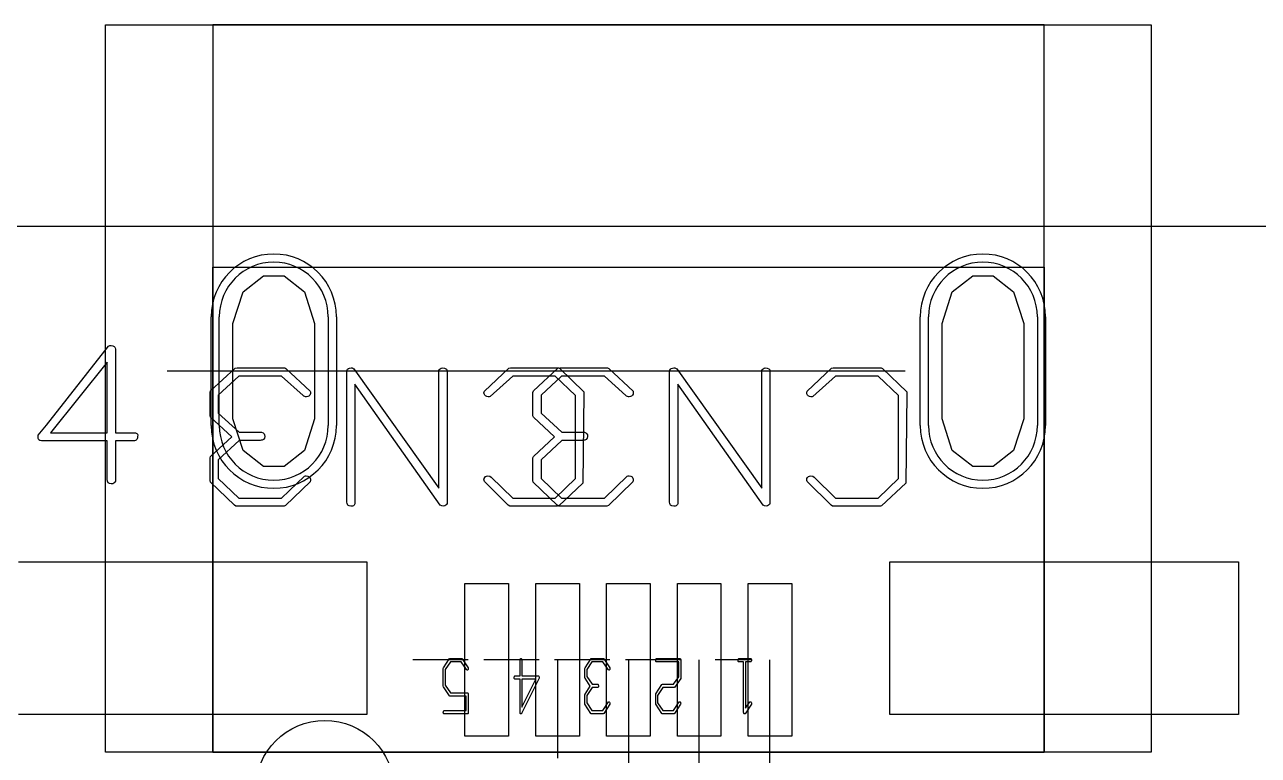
# Model space of a CAD drawing. Header units: inches. Extents: x -1 to 1.1, y -1.12 to 1.07.
# Drawn here: x 0.2754 to 0.7213, y 0.8069 to 1.071 of the extents above; entities that cross this region are included whole.
import ezdxf

# ---------------------------------------------------------------- set-up
doc = ezdxf.new("R2010")
doc.units = ezdxf.units.IN
doc.header["$MEASUREMENT"] = 0
doc.linetypes.add('CENTERX2', pattern=[0.8, 0.5, -0.1, 0.1, -0.1])

msp = doc.modelspace()

# ---------------------------------------------------------------- linework, layer by layer
at = {"color": 7, "linetype": 'Continuous'}
for p, q in [((0.30463, 0.80803), (0.30463, 1.07095)), ((0.30463, 1.07095), (0.68259, 1.07095)), ((0.64385, 1.07095), (0.34337, 1.07095)), ((0.34337, 1.07095), (0.34337, 0.80803)), ((0.64385, 0.80803), (0.64385, 1.07095)), ((0.68259, 1.07095), (0.68259, 0.80803)), ((0.908, 0.998), (-0.908, 0.998)), ((0.34337, 0.80803), (0.34337, 0.98331)), ((0.34337, 0.98331), (0.64385, 0.98331)), ((0.64385, 0.98331), (0.64385, 0.80803)), ((0.35439, 0.97441), (0.36177, 0.9802)), ((0.36177, 0.9802), (0.36915, 0.9802)), ((0.36915, 0.9802), (0.37653, 0.97441)), ((0.61069, 0.97441), (0.61807, 0.9802)), ((0.61807, 0.9802), (0.62545, 0.9802)), ((0.62545, 0.9802), (0.63283, 0.97441)), ((0.35069, 0.96298), (0.35439, 0.97441)), ((0.37653, 0.97441), (0.38022, 0.96298)), ((0.60699, 0.96298), (0.61069, 0.97441)), ((0.63283, 0.97441), (0.63653, 0.96298)), ((0.34282, 0.92607), (0.34282, 0.96544)), ((0.34577, 0.92607), (0.34577, 0.96544)), ((0.34577, 0.92607), (0.34577, 0.96544)), ((0.38515, 0.96544), (0.38515, 0.92607)), ((0.38515, 0.96544), (0.38515, 0.92607)), ((0.3881, 0.96544), (0.3881, 0.92607)), ((0.59912, 0.92607), (0.59912, 0.96544)), ((0.60208, 0.92607), (0.60208, 0.96544)), ((0.60208, 0.92607), (0.60208, 0.96544)), ((0.64145, 0.96544), (0.64145, 0.92607)), ((0.64145, 0.96544), (0.64145, 0.92607)), ((0.6444, 0.96544), (0.6444, 0.92607)), ((0.35069, 0.92853), (0.35069, 0.96298)), ((0.38022, 0.96298), (0.38022, 0.92853)), ((0.60699, 0.92853), (0.60699, 0.96298)), ((0.63653, 0.96298), (0.63653, 0.92853)), ((0.35439, 0.91709), (0.35069, 0.92853)), ((0.38022, 0.92853), (0.37653, 0.91709)), ((0.61069, 0.91709), (0.60699, 0.92853)), ((0.63653, 0.92853), (0.63283, 0.91709)), ((0.36177, 0.9113), (0.35439, 0.91709)), ((0.37653, 0.91709), (0.36915, 0.9113)), ((0.61807, 0.9113), (0.61069, 0.91709)), ((0.63283, 0.91709), (0.62545, 0.9113)), ((0.36915, 0.9113), (0.36177, 0.9113)), ((0.62545, 0.9113), (0.61807, 0.9113)), ((0.27314, 0.87685), (0.39912, 0.87685)), ((0.39912, 0.87685), (0.39912, 0.82173)), ((0.5881, 0.82173), (0.5881, 0.87685)), ((0.5881, 0.87685), (0.71408, 0.87685)), ((0.71408, 0.87685), (0.71408, 0.82173)), ((0.43456, 0.81386), (0.43456, 0.86898)), ((0.43456, 0.86898), (0.45031, 0.86898)), ((0.45031, 0.86898), (0.45031, 0.81386)), ((0.46015, 0.81386), (0.46015, 0.86898)), ((0.46015, 0.86898), (0.4759, 0.86898)), ((0.4759, 0.86898), (0.4759, 0.81386)), ((0.48573, 0.81386), (0.48573, 0.86898)), ((0.48573, 0.86898), (0.50148, 0.86898)), ((0.50148, 0.86898), (0.50148, 0.81386)), ((0.51133, 0.81386), (0.51133, 0.86898)), ((0.51133, 0.86898), (0.52707, 0.86898)), ((0.52707, 0.86898), (0.52707, 0.81386)), ((0.53692, 0.81386), (0.53692, 0.86898)), ((0.53692, 0.86898), (0.55266, 0.86898)), ((0.55266, 0.86898), (0.55266, 0.81386)), ((0.46802, 0.84142), (0.46802, 0.80586)), ((0.49361, 0.84142), (0.49361, 0.77534)), ((0.5192, 0.79861), (0.5192, 0.84142)), ((0.54479, 0.80383), (0.54479, 0.84142)), ((0.39912, 0.82173), (0.27314, 0.82173)), ((0.71408, 0.82173), (0.5881, 0.82173)), ((0.45031, 0.81386), (0.43456, 0.81386)), ((0.4759, 0.81386), (0.46015, 0.81386)), ((0.50148, 0.81386), (0.48573, 0.81386)), ((0.52707, 0.81386), (0.51133, 0.81386)), ((0.55266, 0.81386), (0.53692, 0.81386)), ((0.68259, 0.80803), (0.30463, 0.80803)), ((0.34337, 0.80803), (0.64385, 0.80803)), ((0.64385, 0.80803), (0.34337, 0.80803))]:
    msp.add_line(p, q, dxfattribs=at)
at = {"color": 7, "linetype": 'CENTERX2'}
for p, q in [((0.47694, 0.94575), (0.32694, 0.94575)), ((0.59361, 0.94575), (0.44361, 0.94575)), ((0.43576, 0.84142), (0.41576, 0.84142)), ((0.46135, 0.84142), (0.44135, 0.84142)), ((0.48694, 0.84142), (0.46694, 0.84142)), ((0.51253, 0.84142), (0.49253, 0.84142)), ((0.53812, 0.84142), (0.525, 0.84142))]:
    msp.add_line(p, q, dxfattribs=at)
at = {"color": 7, "linetype": 'Continuous', "flags": 128}
for points in [[(0.30782, 0.95466), (0.30799, 0.95443), (0.30811, 0.95413), (0.30819, 0.95374), (0.30822, 0.95327), (0.30822, 0.95327), (0.30822, 0.92349), (0.30822, 0.92349), (0.31543, 0.92349), (0.31543, 0.92349), (0.31572, 0.92338), (0.31596, 0.9232), (0.31614, 0.92294), (0.31627, 0.92262), (0.31627, 0.92262), (0.31625, 0.92211), (0.3162, 0.92168), (0.31609, 0.92131), (0.31596, 0.92102), (0.31575, 0.92079), (0.31545, 0.92065), (0.31507, 0.92054), (0.31459, 0.92052), (0.31459, 0.92052), (0.30822, 0.92052), (0.30822, 0.92052), (0.30822, 0.90604), (0.30822, 0.90604), (0.30799, 0.90561), (0.30767, 0.90529), (0.30725, 0.9051), (0.30673, 0.90504), (0.30673, 0.90504), (0.30608, 0.90514), (0.30561, 0.90545), (0.30533, 0.90595), (0.30524, 0.90666), (0.30524, 0.90666), (0.30524, 0.92052), (0.30524, 0.92052), (0.28147, 0.92052), (0.28147, 0.92052), (0.28093, 0.92066), (0.28055, 0.92094), (0.28032, 0.92137), (0.28024, 0.92195), (0.28024, 0.92195), (0.28026, 0.92231), (0.28032, 0.92257), (0.28032, 0.92257), (0.28326, 0.92625), (0.28326, 0.92625), (0.30577, 0.95477), (0.30577, 0.95477), (0.30619, 0.95497), (0.30671, 0.95504), (0.30671, 0.95504), (0.30734, 0.95495), (0.30782, 0.95466)], [(0.28474, 0.92349), (0.30524, 0.92349), (0.30524, 0.92349), (0.30524, 0.94895), (0.30524, 0.94895), (0.28474, 0.92349)], [(0.35126, 0.89735), (0.34256, 0.90563), (0.34256, 0.90563), (0.34242, 0.90623), (0.34242, 0.90623), (0.34242, 0.91444), (0.34242, 0.91444), (0.34264, 0.91492), (0.34264, 0.91492), (0.35028, 0.92198), (0.35028, 0.92198), (0.34264, 0.92917), (0.34264, 0.92917), (0.34242, 0.92964), (0.34242, 0.92964), (0.34242, 0.93805), (0.34242, 0.93805), (0.34263, 0.9386), (0.34263, 0.9386), (0.3515, 0.94688), (0.3515, 0.94688), (0.35221, 0.94694), (0.35221, 0.94694), (0.36944, 0.94694), (0.36944, 0.94694), (0.36987, 0.94667), (0.36987, 0.94667), (0.37865, 0.93851), (0.37865, 0.93851), (0.37871, 0.93825), (0.37873, 0.93785), (0.37873, 0.93785), (0.37871, 0.93757), (0.37865, 0.93739), (0.37865, 0.93739), (0.37844, 0.93704), (0.37813, 0.93676), (0.37775, 0.93657), (0.37729, 0.93646), (0.37729, 0.93646), (0.37694, 0.9365), (0.37663, 0.93659), (0.37633, 0.93676), (0.37607, 0.93698), (0.37607, 0.93698), (0.36829, 0.94396), (0.36829, 0.94396), (0.35281, 0.94396), (0.35281, 0.94396), (0.3454, 0.93706), (0.3454, 0.93706), (0.3454, 0.93063), (0.3454, 0.93063), (0.35294, 0.92373), (0.35294, 0.92373), (0.36106, 0.92373), (0.36106, 0.92373), (0.36157, 0.92349), (0.36193, 0.92316), (0.36215, 0.92271), (0.36222, 0.92216), (0.36222, 0.92216), (0.36209, 0.92157), (0.36171, 0.92103), (0.36171, 0.92103), (0.3615, 0.92091), (0.36123, 0.92082), (0.36088, 0.92077), (0.36048, 0.92075), (0.36048, 0.92075), (0.35294, 0.92075), (0.35294, 0.92075), (0.3454, 0.91367), (0.3454, 0.91367), (0.3454, 0.90699), (0.3454, 0.90699), (0.35281, 0.89992), (0.35281, 0.89992), (0.36829, 0.89992), (0.36829, 0.89992), (0.3765, 0.90778), (0.3765, 0.90778), (0.37689, 0.90788), (0.37721, 0.90792), (0.37721, 0.90792), (0.37781, 0.90782), (0.37829, 0.90753), (0.37849, 0.90732), (0.37862, 0.90706), (0.3787, 0.90674), (0.37873, 0.90639), (0.37873, 0.90639), (0.37859, 0.90576), (0.37859, 0.90576), (0.36974, 0.89722), (0.36974, 0.89722), (0.36917, 0.89694), (0.36917, 0.89694), (0.35177, 0.89701), (0.35177, 0.89701), (0.35126, 0.89735)], [(0.42561, 0.89735), (0.3948, 0.94101), (0.3948, 0.94101), (0.3948, 0.89782), (0.3948, 0.89782), (0.39467, 0.89755), (0.39447, 0.89731), (0.39423, 0.89714), (0.39393, 0.89701), (0.39393, 0.89701), (0.39368, 0.89696), (0.39335, 0.89694), (0.39335, 0.89694), (0.39271, 0.89704), (0.39222, 0.89735), (0.39205, 0.8976), (0.39193, 0.89796), (0.39185, 0.89842), (0.39182, 0.89898), (0.39182, 0.89898), (0.39182, 0.94592), (0.39182, 0.94592), (0.39212, 0.94643), (0.39244, 0.94674), (0.39285, 0.94689), (0.39341, 0.94694), (0.39341, 0.94694), (0.39377, 0.94692), (0.39398, 0.94688), (0.39398, 0.94688), (0.39442, 0.94661), (0.39442, 0.94661), (0.42516, 0.90343), (0.42516, 0.90343), (0.42516, 0.94599), (0.42516, 0.94599), (0.42537, 0.94635), (0.42565, 0.94663), (0.426, 0.94683), (0.42643, 0.94694), (0.42643, 0.94694), (0.42713, 0.94687), (0.42767, 0.94663), (0.42787, 0.94645), (0.42802, 0.94619), (0.42811, 0.94585), (0.42813, 0.94545), (0.42813, 0.94545), (0.42813, 0.89795), (0.42813, 0.89795), (0.42794, 0.89761), (0.42765, 0.89733), (0.42726, 0.89711), (0.42677, 0.89694), (0.42677, 0.89694), (0.42619, 0.89704), (0.42561, 0.89735)], [(0.45023, 0.89736), (0.44157, 0.9059), (0.44157, 0.9059), (0.44147, 0.90619), (0.44143, 0.90652), (0.44143, 0.90652), (0.44145, 0.90682), (0.44151, 0.907), (0.44151, 0.907), (0.44172, 0.90738), (0.44203, 0.90766), (0.4424, 0.90787), (0.44287, 0.90798), (0.44287, 0.90798), (0.44356, 0.90778), (0.44408, 0.90743), (0.44408, 0.90743), (0.45181, 0.89992), (0.45181, 0.89992), (0.4672, 0.89992), (0.4672, 0.89992), (0.47456, 0.90693), (0.47456, 0.90693), (0.47456, 0.93702), (0.47456, 0.93702), (0.4672, 0.94396), (0.4672, 0.94396), (0.45181, 0.94396), (0.45181, 0.94396), (0.44365, 0.93665), (0.44365, 0.93665), (0.44333, 0.93651), (0.44294, 0.93646), (0.44294, 0.93646), (0.44244, 0.93656), (0.44194, 0.93686), (0.44171, 0.93707), (0.44156, 0.93732), (0.44146, 0.9376), (0.44143, 0.93792), (0.44143, 0.93792), (0.44157, 0.93858), (0.44157, 0.93858), (0.45039, 0.94681), (0.45039, 0.94681), (0.45096, 0.94694), (0.45096, 0.94694), (0.46837, 0.94694), (0.46837, 0.94694), (0.4688, 0.94667), (0.4688, 0.94667), (0.47754, 0.93833), (0.47754, 0.93833), (0.47754, 0.93765), (0.47754, 0.93765), (0.47719, 0.90528), (0.47719, 0.90528), (0.46846, 0.89708), (0.46846, 0.89708), (0.46803, 0.89694), (0.46803, 0.89694), (0.45072, 0.89701), (0.45072, 0.89701), (0.45023, 0.89736)], [(0.46793, 0.89735), (0.45923, 0.90563), (0.45923, 0.90563), (0.45909, 0.90623), (0.45909, 0.90623), (0.45909, 0.91444), (0.45909, 0.91444), (0.45931, 0.91492), (0.45931, 0.91492), (0.46695, 0.92198), (0.46695, 0.92198), (0.45931, 0.92917), (0.45931, 0.92917), (0.45909, 0.92964), (0.45909, 0.92964), (0.45909, 0.93805), (0.45909, 0.93805), (0.4593, 0.9386), (0.4593, 0.9386), (0.46816, 0.94688), (0.46816, 0.94688), (0.46888, 0.94694), (0.46888, 0.94694), (0.4861, 0.94694), (0.4861, 0.94694), (0.48653, 0.94667), (0.48653, 0.94667), (0.49532, 0.93851), (0.49532, 0.93851), (0.49538, 0.93825), (0.4954, 0.93785), (0.4954, 0.93785), (0.49538, 0.93757), (0.49532, 0.93739), (0.49532, 0.93739), (0.49511, 0.93704), (0.4948, 0.93676), (0.49442, 0.93657), (0.49395, 0.93646), (0.49395, 0.93646), (0.49361, 0.9365), (0.49329, 0.93659), (0.493, 0.93676), (0.49274, 0.93698), (0.49274, 0.93698), (0.48496, 0.94396), (0.48496, 0.94396), (0.46947, 0.94396), (0.46947, 0.94396), (0.46206, 0.93706), (0.46206, 0.93706), (0.46206, 0.93063), (0.46206, 0.93063), (0.46961, 0.92373), (0.46961, 0.92373), (0.47772, 0.92373), (0.47772, 0.92373), (0.47824, 0.92349), (0.4786, 0.92316), (0.47881, 0.92271), (0.47889, 0.92216), (0.47889, 0.92216), (0.47876, 0.92157), (0.47838, 0.92103), (0.47838, 0.92103), (0.47816, 0.92091), (0.47789, 0.92082), (0.47755, 0.92077), (0.47715, 0.92075), (0.47715, 0.92075), (0.46961, 0.92075), (0.46961, 0.92075), (0.46206, 0.91367), (0.46206, 0.91367), (0.46206, 0.90699), (0.46206, 0.90699), (0.46947, 0.89992), (0.46947, 0.89992), (0.48496, 0.89992), (0.48496, 0.89992), (0.49316, 0.90778), (0.49316, 0.90778), (0.49355, 0.90788), (0.49388, 0.90792), (0.49388, 0.90792), (0.49447, 0.90782), (0.49496, 0.90753), (0.49515, 0.90732), (0.49528, 0.90706), (0.49537, 0.90674), (0.4954, 0.90639), (0.4954, 0.90639), (0.49526, 0.90576), (0.49526, 0.90576), (0.48641, 0.89722), (0.48641, 0.89722), (0.48583, 0.89694), (0.48583, 0.89694), (0.46843, 0.89701), (0.46843, 0.89701), (0.46793, 0.89735)], [(0.54228, 0.89735), (0.51147, 0.94101), (0.51147, 0.94101), (0.51147, 0.89782), (0.51147, 0.89782), (0.51134, 0.89755), (0.51114, 0.89731), (0.5109, 0.89714), (0.51059, 0.89701), (0.51059, 0.89701), (0.51034, 0.89696), (0.51002, 0.89694), (0.51002, 0.89694), (0.50937, 0.89704), (0.50889, 0.89735), (0.50871, 0.8976), (0.50859, 0.89796), (0.50852, 0.89842), (0.50849, 0.89898), (0.50849, 0.89898), (0.50849, 0.94592), (0.50849, 0.94592), (0.50879, 0.94643), (0.5091, 0.94674), (0.50951, 0.94689), (0.51007, 0.94694), (0.51007, 0.94694), (0.51043, 0.94692), (0.51065, 0.94688), (0.51065, 0.94688), (0.51109, 0.94661), (0.51109, 0.94661), (0.54182, 0.90343), (0.54182, 0.90343), (0.54182, 0.94599), (0.54182, 0.94599), (0.54204, 0.94635), (0.54232, 0.94663), (0.54267, 0.94683), (0.5431, 0.94694), (0.5431, 0.94694), (0.5438, 0.94687), (0.54434, 0.94663), (0.54454, 0.94645), (0.54469, 0.94619), (0.54477, 0.94585), (0.5448, 0.94545), (0.5448, 0.94545), (0.5448, 0.89795), (0.5448, 0.89795), (0.54461, 0.89761), (0.54432, 0.89733), (0.54393, 0.89711), (0.54343, 0.89694), (0.54343, 0.89694), (0.54286, 0.89704), (0.54228, 0.89735)], [(0.5669, 0.89736), (0.55824, 0.9059), (0.55824, 0.9059), (0.55814, 0.90619), (0.5581, 0.90652), (0.5581, 0.90652), (0.55812, 0.90682), (0.55817, 0.907), (0.55817, 0.907), (0.55839, 0.90738), (0.5587, 0.90766), (0.55907, 0.90787), (0.55953, 0.90798), (0.55953, 0.90798), (0.56023, 0.90778), (0.56075, 0.90743), (0.56075, 0.90743), (0.56848, 0.89992), (0.56848, 0.89992), (0.58386, 0.89992), (0.58386, 0.89992), (0.59123, 0.90693), (0.59123, 0.90693), (0.59123, 0.93702), (0.59123, 0.93702), (0.58386, 0.94396), (0.58386, 0.94396), (0.56848, 0.94396), (0.56848, 0.94396), (0.56031, 0.93665), (0.56031, 0.93665), (0.56, 0.93651), (0.55961, 0.93646), (0.55961, 0.93646), (0.5591, 0.93656), (0.5586, 0.93686), (0.55838, 0.93707), (0.55823, 0.93732), (0.55813, 0.9376), (0.5581, 0.93792), (0.5581, 0.93792), (0.55824, 0.93858), (0.55824, 0.93858), (0.56706, 0.94681), (0.56706, 0.94681), (0.56762, 0.94694), (0.56762, 0.94694), (0.58503, 0.94694), (0.58503, 0.94694), (0.58546, 0.94667), (0.58546, 0.94667), (0.59421, 0.93833), (0.59421, 0.93833), (0.59421, 0.93765), (0.59421, 0.93765), (0.59385, 0.90528), (0.59385, 0.90528), (0.58513, 0.89708), (0.58513, 0.89708), (0.5847, 0.89694), (0.5847, 0.89694), (0.56739, 0.89701), (0.56739, 0.89701), (0.5669, 0.89736)], [(0.42695, 0.82193), (0.42686, 0.82197), (0.42679, 0.82207), (0.42675, 0.8222), (0.42672, 0.82238), (0.42672, 0.82238), (0.42672, 0.82255), (0.42674, 0.8227), (0.42677, 0.82282), (0.4268, 0.82292), (0.42686, 0.82299), (0.42696, 0.82305), (0.42708, 0.82308), (0.42724, 0.82309), (0.42724, 0.82309), (0.43505, 0.82309), (0.43505, 0.82309), (0.43505, 0.82832), (0.43505, 0.82832), (0.42906, 0.82832), (0.42906, 0.82832), (0.42893, 0.82843), (0.42893, 0.82843), (0.42675, 0.83174), (0.42675, 0.83174), (0.42672, 0.83199), (0.42672, 0.83199), (0.42672, 0.83837), (0.42672, 0.83837), (0.42679, 0.83859), (0.42679, 0.83859), (0.42899, 0.84187), (0.42899, 0.84187), (0.42917, 0.8419), (0.42917, 0.8419), (0.43345, 0.8419), (0.43345, 0.8419), (0.43356, 0.84179), (0.43356, 0.84179), (0.43574, 0.83853), (0.43574, 0.83853), (0.43576, 0.83842), (0.43576, 0.83826), (0.43576, 0.83826), (0.43576, 0.83815), (0.43574, 0.83808), (0.43574, 0.83808), (0.43569, 0.83793), (0.43561, 0.83782), (0.43552, 0.83775), (0.4354, 0.8377), (0.4354, 0.8377), (0.43524, 0.83776), (0.4351, 0.83791), (0.4351, 0.83791), (0.43315, 0.84071), (0.43315, 0.84071), (0.42928, 0.84071), (0.42928, 0.84071), (0.42743, 0.83794), (0.42743, 0.83794), (0.42743, 0.83228), (0.42743, 0.83228), (0.42928, 0.82952), (0.42928, 0.82952), (0.43546, 0.82952), (0.43546, 0.82952), (0.43554, 0.82949), (0.43561, 0.82942), (0.43568, 0.82933), (0.43573, 0.82921), (0.43573, 0.82921), (0.43576, 0.82901), (0.43576, 0.82901), (0.43576, 0.82229), (0.43576, 0.82229), (0.43573, 0.82216), (0.43566, 0.82205), (0.43557, 0.82196), (0.43546, 0.8219), (0.43546, 0.8219), (0.42695, 0.82193)], [(0.45455, 0.82205), (0.4545, 0.82214), (0.45447, 0.82226), (0.45446, 0.82242), (0.45445, 0.8226), (0.45445, 0.8226), (0.45445, 0.83452), (0.45445, 0.83452), (0.45258, 0.83452), (0.45258, 0.83452), (0.45251, 0.83456), (0.45245, 0.83463), (0.4524, 0.83473), (0.45237, 0.83486), (0.45237, 0.83486), (0.45237, 0.83507), (0.45239, 0.83524), (0.45241, 0.83539), (0.45245, 0.8355), (0.4525, 0.83559), (0.45258, 0.83565), (0.45268, 0.83569), (0.4528, 0.83571), (0.4528, 0.83571), (0.45445, 0.83571), (0.45445, 0.83571), (0.45445, 0.84149), (0.45445, 0.84149), (0.4545, 0.84167), (0.45458, 0.8418), (0.45468, 0.84187), (0.45481, 0.8419), (0.45481, 0.8419), (0.45496, 0.84186), (0.45507, 0.84174), (0.45514, 0.84153), (0.45516, 0.84125), (0.45516, 0.84125), (0.45516, 0.83571), (0.45516, 0.83571), (0.46105, 0.83571), (0.46105, 0.83571), (0.46118, 0.83565), (0.46128, 0.83553), (0.46133, 0.83536), (0.46135, 0.83513), (0.46135, 0.83513), (0.46135, 0.83499), (0.46133, 0.83488), (0.46133, 0.83488), (0.46061, 0.83341), (0.46061, 0.83341), (0.45505, 0.822), (0.45505, 0.822), (0.45495, 0.82192), (0.45482, 0.8219), (0.45482, 0.8219), (0.45466, 0.82193), (0.45455, 0.82205)], [(0.4801, 0.82206), (0.47793, 0.82537), (0.47793, 0.82537), (0.4779, 0.82561), (0.4779, 0.82561), (0.4779, 0.8289), (0.4779, 0.8289), (0.47795, 0.82909), (0.47795, 0.82909), (0.47985, 0.83191), (0.47985, 0.83191), (0.47795, 0.83479), (0.47795, 0.83479), (0.4779, 0.83498), (0.4779, 0.83498), (0.4779, 0.83834), (0.4779, 0.83834), (0.47795, 0.83856), (0.47795, 0.83856), (0.48016, 0.84187), (0.48016, 0.84187), (0.48034, 0.8419), (0.48034, 0.8419), (0.48463, 0.8419), (0.48463, 0.8419), (0.48473, 0.84179), (0.48473, 0.84179), (0.48692, 0.83853), (0.48692, 0.83853), (0.48694, 0.83842), (0.48694, 0.83826), (0.48694, 0.83826), (0.48694, 0.83815), (0.48692, 0.83808), (0.48692, 0.83808), (0.48687, 0.83793), (0.48679, 0.83782), (0.4867, 0.83775), (0.48658, 0.8377), (0.48658, 0.8377), (0.48642, 0.83776), (0.48628, 0.83791), (0.48628, 0.83791), (0.48433, 0.84071), (0.48433, 0.84071), (0.48046, 0.84071), (0.48046, 0.84071), (0.47861, 0.83795), (0.47861, 0.83795), (0.47861, 0.83537), (0.47861, 0.83537), (0.4805, 0.83261), (0.4805, 0.83261), (0.48253, 0.83261), (0.48253, 0.83261), (0.48266, 0.83252), (0.48275, 0.83238), (0.4828, 0.8322), (0.48282, 0.83199), (0.48282, 0.83199), (0.48279, 0.83175), (0.48269, 0.83153), (0.48269, 0.83153), (0.48257, 0.83145), (0.48239, 0.83142), (0.48239, 0.83142), (0.4805, 0.83142), (0.4805, 0.83142), (0.47861, 0.82859), (0.47861, 0.82859), (0.47861, 0.82592), (0.47861, 0.82592), (0.48046, 0.82309), (0.48046, 0.82309), (0.48433, 0.82309), (0.48433, 0.82309), (0.48639, 0.82623), (0.48639, 0.82623), (0.48649, 0.82627), (0.48656, 0.82629), (0.48656, 0.82629), (0.48671, 0.82625), (0.48684, 0.82613), (0.48692, 0.82594), (0.48694, 0.82568), (0.48694, 0.82568), (0.48691, 0.82542), (0.48691, 0.82542), (0.4847, 0.82201), (0.4847, 0.82201), (0.48456, 0.8219), (0.48456, 0.8219), (0.48022, 0.82192), (0.48022, 0.82192), (0.4801, 0.82206)], [(0.50569, 0.82206), (0.50352, 0.82541), (0.50352, 0.82541), (0.50349, 0.82566), (0.50349, 0.82566), (0.50349, 0.82898), (0.50349, 0.82898), (0.50352, 0.82918), (0.50352, 0.82918), (0.50576, 0.83253), (0.50576, 0.83253), (0.50592, 0.83261), (0.50592, 0.83261), (0.50994, 0.83261), (0.50994, 0.83261), (0.51182, 0.83534), (0.51182, 0.83534), (0.51182, 0.84071), (0.51182, 0.84071), (0.50378, 0.84071), (0.50378, 0.84071), (0.50365, 0.84077), (0.50356, 0.84088), (0.5035, 0.84106), (0.50349, 0.8413), (0.50349, 0.8413), (0.5035, 0.84154), (0.50356, 0.84173), (0.5036, 0.8418), (0.50368, 0.84186), (0.50376, 0.84189), (0.50388, 0.8419), (0.50388, 0.8419), (0.5123, 0.8419), (0.5123, 0.8419), (0.51245, 0.84175), (0.51253, 0.84155), (0.51253, 0.84155), (0.51253, 0.84101), (0.51253, 0.84101), (0.51253, 0.83476), (0.51253, 0.83476), (0.51029, 0.83147), (0.51029, 0.83147), (0.51018, 0.83142), (0.51018, 0.83142), (0.50608, 0.83142), (0.50608, 0.83142), (0.5042, 0.82859), (0.5042, 0.82859), (0.5042, 0.82592), (0.5042, 0.82592), (0.50605, 0.82309), (0.50605, 0.82309), (0.50992, 0.82309), (0.50992, 0.82309), (0.51198, 0.82623), (0.51198, 0.82623), (0.51208, 0.82627), (0.51215, 0.82629), (0.51215, 0.82629), (0.5123, 0.82625), (0.51243, 0.82613), (0.51251, 0.82594), (0.51253, 0.82568), (0.51253, 0.82568), (0.5125, 0.82542), (0.5125, 0.82542), (0.51029, 0.82201), (0.51029, 0.82201), (0.51015, 0.8219), (0.51015, 0.8219), (0.50581, 0.82192), (0.50581, 0.82192), (0.50569, 0.82206)], [(0.5353, 0.82222), (0.53527, 0.82252), (0.53527, 0.82252), (0.53527, 0.84071), (0.53527, 0.84071), (0.5335, 0.84071), (0.5335, 0.84071), (0.53341, 0.84078), (0.53333, 0.84089), (0.53328, 0.84103), (0.53325, 0.8412), (0.53325, 0.8412), (0.53327, 0.84149), (0.53333, 0.84171), (0.53338, 0.84179), (0.53345, 0.84185), (0.53355, 0.84189), (0.53366, 0.8419), (0.53366, 0.8419), (0.53787, 0.8419), (0.53787, 0.8419), (0.53797, 0.84183), (0.53804, 0.84172), (0.53809, 0.84158), (0.53812, 0.84141), (0.53812, 0.84141), (0.5381, 0.84111), (0.53802, 0.84089), (0.53795, 0.84081), (0.53786, 0.84075), (0.53773, 0.84072), (0.53757, 0.84071), (0.53757, 0.84071), (0.53598, 0.84071), (0.53598, 0.84071), (0.53598, 0.82398), (0.53598, 0.82398), (0.53755, 0.82623), (0.53755, 0.82623), (0.53765, 0.82627), (0.53774, 0.82629), (0.53774, 0.82629), (0.53789, 0.82625), (0.53801, 0.82613), (0.5381, 0.82594), (0.53812, 0.82568), (0.53812, 0.82568), (0.53809, 0.82542), (0.53809, 0.82542), (0.53585, 0.82198), (0.53585, 0.82198), (0.53576, 0.82192), (0.53565, 0.8219), (0.53565, 0.8219), (0.53559, 0.82192), (0.53548, 0.82198), (0.53537, 0.82208), (0.5353, 0.82222)], [(0.46023, 0.83452), (0.45516, 0.83452), (0.45516, 0.83452), (0.45516, 0.82433), (0.45516, 0.82433), (0.46023, 0.83452)]]:
    msp.add_lwpolyline(points, dxfattribs=at)
at = {"color": 7, "linetype": 'Continuous'}
msp.add_circle((0.38389, 0.79456), 0.025, dxfattribs=at)
for centre, radius, start, end in [((0.36546, 0.96544), 0.02264, 0, 180), ((0.62176, 0.96544), 0.02264, 0, 180), ((0.36546, 0.96544), 0.01969, 0, 180), ((0.36546, 0.96544), 0.01969, 0, 180), ((0.62176, 0.96544), 0.01969, 0, 180), ((0.62176, 0.96544), 0.01969, 0, 180), ((0.36546, 0.92607), 0.02264, 180, 0), ((0.36546, 0.92607), 0.01969, 180, 0), ((0.36546, 0.92607), 0.01969, 180, 0), ((0.62176, 0.92607), 0.02264, 180, 0), ((0.62176, 0.92607), 0.01969, 180, 0), ((0.62176, 0.92607), 0.01969, 180, 0)]:
    msp.add_arc(centre, radius, start, end, dxfattribs=at)

doc.saveas('drawing.dxf')
